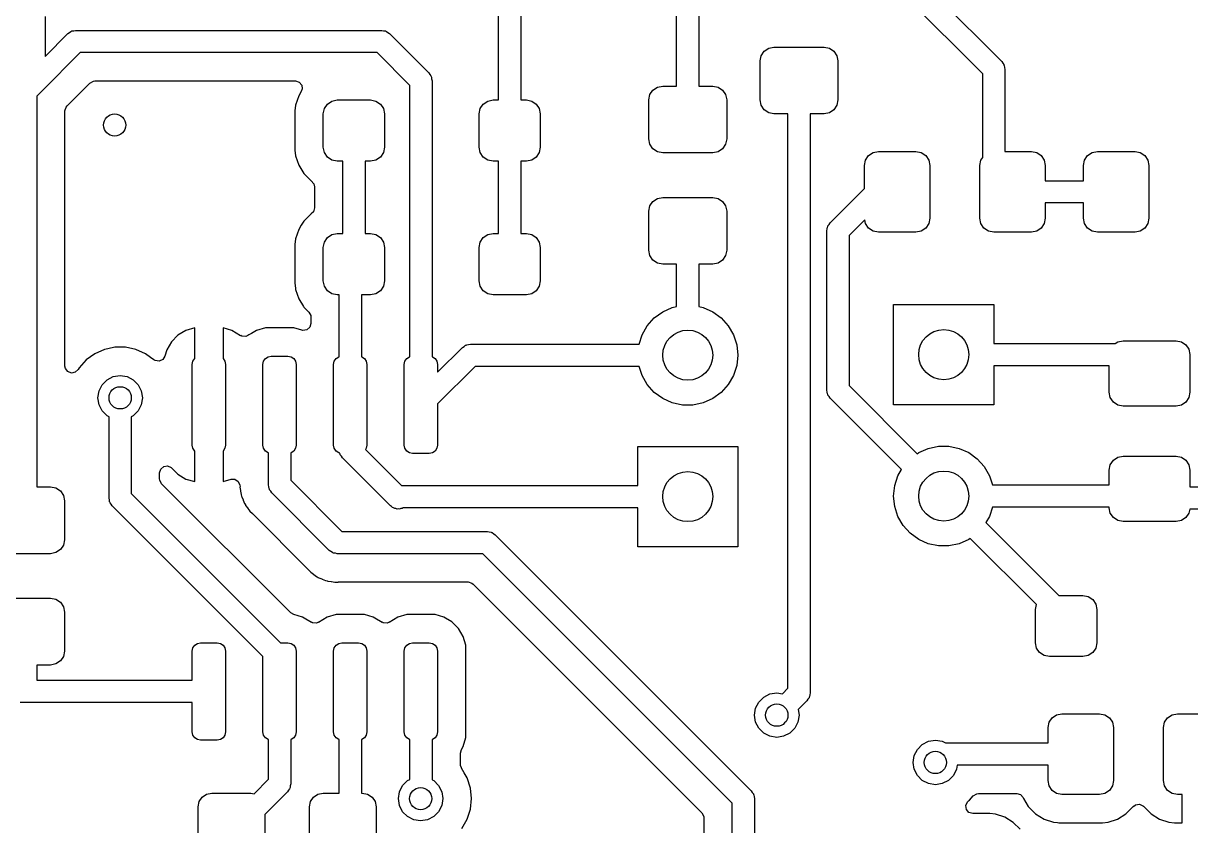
# Model space of a CAD drawing. Extents: x 4.53 to 6.71, y -5.98 to -2.05.
# Drawn here: x 5.456 to 6.281, y -3.893 to -3.326 of the extents above; entities that cross this region are included whole.
import ezdxf

# ---------------------------------------------------------------- set-up
doc = ezdxf.new("R2010")
doc.units = 0
doc.header["$MEASUREMENT"] = 0
doc.layers.add('BLACK', color=7, linetype='CONTINUOUS')

msp = doc.modelspace()

# ---------------------------------------------------------------- linework, layer by layer
at = {"layer": 'BLACK', "linetype": 'CONTINUOUS'}
for p, q in [((5.91772, -3.37008), (5.91772, -3.13386)), ((5.93346, -3.13712), (5.93346, -3.37008)), ((6.07683, -3.28183), (6.14769, -3.3527)), ((6.13425, -3.36153), (6.068, -3.29528)), ((5.80748, -3.31102), (5.80748, -3.37992)), ((5.79173, -3.37992), (5.79173, -3.31429)), ((5.47087, -3.32079), (5.47087, -3.3491)), ((5.47087, -3.3491), (5.48695, -3.33301)), ((5.48695, -3.33301), (5.48807, -3.33231)), ((5.48807, -3.33231), (5.4891, -3.33149)), ((5.4891, -3.33149), (5.48954, -3.33139)), ((5.48954, -3.33139), (5.48992, -3.33115)), ((5.48992, -3.33115), (5.49123, -3.331)), ((5.49123, -3.331), (5.49252, -3.33071)), ((5.49252, -3.33071), (5.70906, -3.33071)), ((5.70906, -3.33071), (5.71034, -3.331)), ((5.71034, -3.331), (5.71166, -3.33115)), ((5.71166, -3.33115), (5.71203, -3.33139)), ((5.71203, -3.33139), (5.71247, -3.33149)), ((5.71247, -3.33149), (5.7135, -3.33231)), ((5.7135, -3.33231), (5.71462, -3.33301)), ((5.71462, -3.33301), (5.74238, -3.36077)), ((5.97965, -3.3454), (5.98285, -3.34327)), ((5.98285, -3.34327), (5.98661, -3.34252)), ((5.98661, -3.34252), (6.02205, -3.34252)), ((6.02205, -3.34252), (6.02581, -3.34327)), ((6.02581, -3.34327), (6.02901, -3.3454)), ((5.49578, -3.34646), (5.46856, -3.37368)), ((5.70579, -3.34646), (5.49578, -3.34646)), ((5.72894, -3.3696), (5.70579, -3.34646)), ((5.97677, -3.35236), (5.97752, -3.3486)), ((5.97677, -3.37992), (5.97677, -3.35236)), ((5.97752, -3.3486), (5.97965, -3.3454)), ((6.02901, -3.3454), (6.03114, -3.3486)), ((6.03114, -3.3486), (6.03189, -3.35236)), ((6.03189, -3.35236), (6.03189, -3.37992)), ((6.14769, -3.3527), (6.1484, -3.35382)), ((5.74238, -3.36077), (5.74308, -3.36189)), ((6.1484, -3.35382), (6.14922, -3.35485)), ((6.14922, -3.35485), (6.14932, -3.35529)), ((6.14932, -3.35529), (6.14956, -3.35567)), ((6.14956, -3.35567), (6.14971, -3.35698)), ((6.14971, -3.35698), (6.15, -3.35827)), ((6.15, -3.35827), (6.15, -3.41634)), ((5.48643, -3.38412), (5.50262, -3.36793)), ((5.50262, -3.36793), (5.50507, -3.36659)), ((5.50507, -3.36659), (5.50613, -3.36648)), ((5.50613, -3.36648), (5.64795, -3.36648)), ((5.64795, -3.36648), (5.65063, -3.36726)), ((5.65063, -3.36726), (5.65246, -3.36938)), ((5.65246, -3.36938), (5.65286, -3.37214)), ((5.72894, -3.56142), (5.72894, -3.3696)), ((5.74308, -3.36189), (5.74391, -3.36292)), ((5.74391, -3.36292), (5.744, -3.36336)), ((5.744, -3.36336), (5.74424, -3.36374)), ((5.74424, -3.36374), (5.74439, -3.36505)), ((5.74439, -3.36505), (5.74469, -3.36634)), ((5.74469, -3.36634), (5.74469, -3.56142)), ((6.13425, -3.42059), (6.13425, -3.36153)), ((5.46856, -3.37368), (5.46496, -3.37728)), ((5.46496, -3.37728), (5.46496, -3.65354)), ((5.46856, -3.37368), (5.46856, -3.37368)), ((5.65031, -3.37706), (5.64811, -3.38368)), ((5.65217, -3.37404), (5.65031, -3.37706)), ((5.65286, -3.37214), (5.65217, -3.37404)), ((5.89803, -3.37992), (5.89878, -3.37615)), ((5.89878, -3.37615), (5.90091, -3.37296)), ((5.90091, -3.37296), (5.90411, -3.37083)), ((5.90411, -3.37083), (5.90787, -3.37008)), ((5.90787, -3.37008), (5.91772, -3.37008)), ((5.93346, -3.37008), (5.94331, -3.37008)), ((5.94331, -3.37008), (5.94707, -3.37083)), ((5.94707, -3.37083), (5.95027, -3.37296)), ((5.95027, -3.37296), (5.9524, -3.37615)), ((5.9524, -3.37615), (5.95315, -3.37992)), ((5.48498, -3.38762), (5.48577, -3.38494)), ((5.48577, -3.38494), (5.48643, -3.38412)), ((5.64811, -3.38368), (5.64771, -3.38765)), ((5.64811, -3.38368), (5.64811, -3.38368)), ((5.66772, -3.38976), (5.66847, -3.386)), ((5.66847, -3.386), (5.6706, -3.3828)), ((5.6706, -3.3828), (5.67379, -3.38067)), ((5.67379, -3.38067), (5.67756, -3.37992)), ((5.67756, -3.37992), (5.70118, -3.37992)), ((5.70118, -3.37992), (5.70495, -3.38067)), ((5.70495, -3.38067), (5.70814, -3.3828)), ((5.70814, -3.3828), (5.71027, -3.386)), ((5.71027, -3.386), (5.71102, -3.38976)), ((5.77795, -3.38976), (5.7787, -3.386)), ((5.7787, -3.386), (5.78084, -3.3828)), ((5.78084, -3.3828), (5.78403, -3.38067)), ((5.78403, -3.38067), (5.7878, -3.37992)), ((5.7878, -3.37992), (5.79173, -3.37992)), ((5.80748, -3.37992), (5.81142, -3.37992)), ((5.81142, -3.37992), (5.81518, -3.38067)), ((5.81518, -3.38067), (5.81838, -3.3828)), ((5.81838, -3.3828), (5.82051, -3.386)), ((5.82051, -3.386), (5.82126, -3.38976)), ((5.89803, -3.40748), (5.89803, -3.37992)), ((5.95315, -3.37992), (5.95315, -3.40748)), ((5.97752, -3.38369), (5.97677, -3.37992)), ((5.97965, -3.38688), (5.97752, -3.38369)), ((6.03114, -3.38369), (6.02901, -3.38688)), ((6.03189, -3.37992), (6.03114, -3.38369)), ((5.48498, -3.56811), (5.48498, -3.38762)), ((5.64771, -3.38765), (5.6477, -3.38777)), ((5.6477, -3.38777), (5.6477, -3.3879)), ((5.6477, -3.3879), (5.6477, -3.3879)), ((5.6477, -3.3879), (5.6477, -3.41525)), ((5.64771, -3.38765), (5.64771, -3.38765)), ((5.66772, -3.41339), (5.66772, -3.38976)), ((5.71102, -3.38976), (5.71102, -3.41339)), ((5.77795, -3.41339), (5.77795, -3.38976)), ((5.82126, -3.38976), (5.82126, -3.41339)), ((5.98285, -3.38901), (5.97965, -3.38688)), ((5.98661, -3.38976), (5.98285, -3.38901)), ((5.99646, -3.38976), (5.98661, -3.38976)), ((5.99646, -3.79595), (5.99646, -3.38976)), ((6.02205, -3.38976), (6.0122, -3.38976)), ((6.0122, -3.38976), (6.0122, -3.79921)), ((6.02581, -3.38901), (6.02205, -3.38976)), ((6.02901, -3.38688), (6.02581, -3.38901)), ((5.89878, -3.41125), (5.89803, -3.40748)), ((5.95315, -3.40748), (5.9524, -3.41125)), ((5.6477, -3.41525), (5.6477, -3.41525)), ((5.6477, -3.41525), (5.6477, -3.41538)), ((5.6477, -3.41538), (5.64811, -3.41947)), ((5.66847, -3.41715), (5.66772, -3.41339)), ((5.6706, -3.42035), (5.66847, -3.41715)), ((5.71027, -3.41715), (5.70814, -3.42035)), ((5.71102, -3.41339), (5.71027, -3.41715)), ((5.7787, -3.41715), (5.77795, -3.41339)), ((5.78084, -3.42035), (5.7787, -3.41715)), ((5.82051, -3.41715), (5.81838, -3.42035)), ((5.82126, -3.41339), (5.82051, -3.41715)), ((5.90091, -3.41444), (5.89878, -3.41125)), ((5.90411, -3.41657), (5.90091, -3.41444)), ((5.90787, -3.41732), (5.90411, -3.41657)), ((5.94331, -3.41732), (5.90787, -3.41732)), ((5.94707, -3.41657), (5.94331, -3.41732)), ((5.95027, -3.41444), (5.94707, -3.41657)), ((5.9524, -3.41125), (5.95027, -3.41444)), ((6.05347, -3.41922), (6.05667, -3.41709)), ((6.05667, -3.41709), (6.06043, -3.41634)), ((6.06043, -3.41634), (6.08701, -3.41634)), ((6.08701, -3.41634), (6.09077, -3.41709)), ((6.09077, -3.41709), (6.09397, -3.41922)), ((6.15, -3.41634), (6.1687, -3.41634)), ((6.1687, -3.41634), (6.17247, -3.41709)), ((6.17247, -3.41709), (6.17566, -3.41922)), ((6.20849, -3.41922), (6.21169, -3.41709)), ((6.21169, -3.41709), (6.21545, -3.41634)), ((6.21545, -3.41634), (6.24203, -3.41634)), ((6.24203, -3.41634), (6.24579, -3.41709)), ((6.24579, -3.41709), (6.24899, -3.41922)), ((5.64811, -3.41947), (5.65031, -3.42609)), ((5.65031, -3.42609), (5.65396, -3.43202)), ((5.67379, -3.42248), (5.6706, -3.42035)), ((5.67756, -3.42323), (5.67379, -3.42248)), ((5.6815, -3.42323), (5.67756, -3.42323)), ((5.6815, -3.47441), (5.6815, -3.42323)), ((5.70118, -3.42323), (5.69724, -3.42323)), ((5.69724, -3.42323), (5.69724, -3.47441)), ((5.70495, -3.42248), (5.70118, -3.42323)), ((5.70814, -3.42035), (5.70495, -3.42248)), ((5.78403, -3.42248), (5.78084, -3.42035)), ((5.7878, -3.42323), (5.78403, -3.42248)), ((5.79173, -3.42323), (5.7878, -3.42323)), ((5.79173, -3.47441), (5.79173, -3.42323)), ((5.81142, -3.42323), (5.80748, -3.42323)), ((5.80748, -3.42323), (5.80748, -3.47441)), ((5.81518, -3.42248), (5.81142, -3.42323)), ((5.81838, -3.42035), (5.81518, -3.42248)), ((6.05059, -3.42618), (6.05134, -3.42241)), ((6.05059, -3.4426), (6.05059, -3.42618)), ((6.05134, -3.42241), (6.05347, -3.41922)), ((6.09397, -3.41922), (6.0961, -3.42241)), ((6.0961, -3.42241), (6.09685, -3.42618)), ((6.09685, -3.42618), (6.09685, -3.46358)), ((6.13228, -3.42618), (6.13303, -3.42241)), ((6.13228, -3.46358), (6.13228, -3.42618)), ((6.13303, -3.42241), (6.13425, -3.42059)), ((6.17566, -3.41922), (6.17779, -3.42241)), ((6.17779, -3.42241), (6.17854, -3.42618)), ((6.17854, -3.42618), (6.17854, -3.43701)), ((6.20561, -3.42618), (6.20636, -3.42241)), ((6.20561, -3.43701), (6.20561, -3.42618)), ((6.20636, -3.42241), (6.20849, -3.41922)), ((6.24899, -3.41922), (6.25112, -3.42241)), ((6.25112, -3.42241), (6.25187, -3.42618)), ((6.25187, -3.42618), (6.25187, -3.46358)), ((5.65396, -3.43202), (5.65398, -3.43203)), ((5.65398, -3.43203), (5.65891, -3.43697)), ((5.65891, -3.43697), (5.65912, -3.4371)), ((5.65912, -3.4371), (5.66099, -3.43918)), ((5.66099, -3.43918), (5.66148, -3.44132)), ((5.66148, -3.44132), (5.66148, -3.45632)), ((6.02632, -3.46687), (6.05059, -3.4426)), ((6.17854, -3.43701), (6.20561, -3.43701)), ((5.89878, -3.45489), (5.90091, -3.4517)), ((5.90091, -3.4517), (5.90411, -3.44957)), ((5.90411, -3.44957), (5.90787, -3.44882)), ((5.90787, -3.44882), (5.94331, -3.44882)), ((5.94331, -3.44882), (5.94707, -3.44957)), ((5.94707, -3.44957), (5.95027, -3.4517)), ((5.95027, -3.4517), (5.9524, -3.45489)), ((5.66069, -3.459), (5.65912, -3.46054)), ((5.66148, -3.45632), (5.66069, -3.459)), ((5.89803, -3.45866), (5.89878, -3.45489)), ((5.89803, -3.48622), (5.89803, -3.45866)), ((5.9524, -3.45489), (5.95315, -3.45866)), ((5.95315, -3.45866), (5.95315, -3.48622)), ((6.20561, -3.45276), (6.17854, -3.45276)), ((6.17854, -3.45276), (6.17854, -3.46358)), ((6.20561, -3.46358), (6.20561, -3.45276)), ((5.65216, -3.46855), (5.65031, -3.47155)), ((5.65398, -3.4656), (5.65216, -3.46855)), ((5.65891, -3.46067), (5.65398, -3.4656)), ((5.65912, -3.46054), (5.65891, -3.46067)), ((6.0248, -3.46902), (6.02562, -3.46799)), ((6.02562, -3.46799), (6.02632, -3.46687)), ((6.05081, -3.46466), (6.03976, -3.4757)), ((6.05134, -3.46735), (6.05081, -3.46466)), ((6.05347, -3.47054), (6.05134, -3.46735)), ((6.0961, -3.46735), (6.09397, -3.47054)), ((6.09685, -3.46358), (6.0961, -3.46735)), ((6.13303, -3.46735), (6.13228, -3.46358)), ((6.13517, -3.47054), (6.13303, -3.46735)), ((6.17779, -3.46735), (6.17566, -3.47054)), ((6.17854, -3.46358), (6.17779, -3.46735)), ((6.20636, -3.46735), (6.20561, -3.46358)), ((6.20849, -3.47054), (6.20636, -3.46735)), ((6.25112, -3.46735), (6.24899, -3.47054)), ((6.25187, -3.46358), (6.25112, -3.46735)), ((5.65031, -3.47155), (5.64811, -3.47817)), ((5.6706, -3.47729), (5.67379, -3.47516)), ((5.67379, -3.47516), (5.67756, -3.47441)), ((5.67756, -3.47441), (5.6815, -3.47441)), ((5.69724, -3.47441), (5.70118, -3.47441)), ((5.70118, -3.47441), (5.70495, -3.47516)), ((5.70495, -3.47516), (5.70814, -3.47729)), ((5.78084, -3.47729), (5.78403, -3.47516)), ((5.78403, -3.47516), (5.7878, -3.47441)), ((5.7878, -3.47441), (5.79173, -3.47441)), ((5.80748, -3.47441), (5.81142, -3.47441)), ((5.81142, -3.47441), (5.81518, -3.47516)), ((5.81518, -3.47516), (5.81838, -3.47729)), ((6.02402, -3.47244), (6.02431, -3.47115)), ((6.02402, -3.58524), (6.02402, -3.47244)), ((6.02431, -3.47115), (6.02446, -3.46984)), ((6.02446, -3.46984), (6.0247, -3.46946)), ((6.0247, -3.46946), (6.0248, -3.46902)), ((6.03976, -3.4757), (6.03976, -3.58197)), ((6.05667, -3.47268), (6.05347, -3.47054)), ((6.06043, -3.47343), (6.05667, -3.47268)), ((6.08701, -3.47343), (6.06043, -3.47343)), ((6.09077, -3.47268), (6.08701, -3.47343)), ((6.09397, -3.47054), (6.09077, -3.47268)), ((6.13836, -3.47268), (6.13517, -3.47054)), ((6.14213, -3.47343), (6.13836, -3.47268)), ((6.1687, -3.47343), (6.14213, -3.47343)), ((6.17247, -3.47268), (6.1687, -3.47343)), ((6.17566, -3.47054), (6.17247, -3.47268)), ((6.21169, -3.47268), (6.20849, -3.47054)), ((6.21545, -3.47343), (6.21169, -3.47268)), ((6.24203, -3.47343), (6.21545, -3.47343)), ((6.24579, -3.47268), (6.24203, -3.47343)), ((6.24899, -3.47054), (6.24579, -3.47268)), ((5.64771, -3.48214), (5.6477, -3.48226)), ((5.6477, -3.48226), (5.6477, -3.48239)), ((5.6477, -3.48239), (5.6477, -3.48239)), ((5.6477, -3.48239), (5.6477, -3.50974)), ((5.64811, -3.47817), (5.64771, -3.48214)), ((5.64771, -3.48214), (5.64771, -3.48214)), ((5.64811, -3.47817), (5.64811, -3.47817)), ((5.66772, -3.48425), (5.66847, -3.48049)), ((5.66772, -3.50787), (5.66772, -3.48425)), ((5.66847, -3.48049), (5.6706, -3.47729)), ((5.70814, -3.47729), (5.71027, -3.48049)), ((5.71027, -3.48049), (5.71102, -3.48425)), ((5.71102, -3.48425), (5.71102, -3.50787)), ((5.77795, -3.48425), (5.7787, -3.48049)), ((5.77795, -3.50787), (5.77795, -3.48425)), ((5.7787, -3.48049), (5.78084, -3.47729)), ((5.81838, -3.47729), (5.82051, -3.48049)), ((5.82051, -3.48049), (5.82126, -3.48425)), ((5.82126, -3.48425), (5.82126, -3.50787)), ((5.89878, -3.48999), (5.89803, -3.48622)), ((5.90091, -3.49318), (5.89878, -3.48999)), ((5.90411, -3.49531), (5.90091, -3.49318)), ((5.95027, -3.49318), (5.94707, -3.49531)), ((5.9524, -3.48999), (5.95027, -3.49318)), ((5.95315, -3.48622), (5.9524, -3.48999)), ((5.90787, -3.49606), (5.90411, -3.49531)), ((5.91772, -3.49606), (5.90787, -3.49606)), ((5.91772, -3.52608), (5.91772, -3.49606)), ((5.94331, -3.49606), (5.93346, -3.49606)), ((5.93346, -3.49606), (5.93346, -3.52608)), ((5.94707, -3.49531), (5.94331, -3.49606)), ((5.6477, -3.50974), (5.6477, -3.50974)), ((5.6477, -3.50974), (5.6477, -3.50986)), ((5.6477, -3.50986), (5.64771, -3.50999)), ((5.64771, -3.50999), (5.64771, -3.50999)), ((5.64771, -3.50999), (5.64777, -3.51053)), ((5.66847, -3.51164), (5.66772, -3.50787)), ((5.71102, -3.50787), (5.71027, -3.51164)), ((5.7787, -3.51164), (5.77795, -3.50787)), ((5.82126, -3.50787), (5.82051, -3.51164)), ((5.64777, -3.51053), (5.64811, -3.51395)), ((5.64811, -3.51395), (5.65031, -3.52058)), ((5.6706, -3.51483), (5.66847, -3.51164)), ((5.67379, -3.51697), (5.6706, -3.51483)), ((5.67756, -3.51772), (5.67379, -3.51697)), ((5.67894, -3.51772), (5.67756, -3.51772)), ((5.67894, -3.56142), (5.67894, -3.51772)), ((5.70118, -3.51772), (5.69469, -3.51772)), ((5.69469, -3.51772), (5.69469, -3.56142)), ((5.70495, -3.51697), (5.70118, -3.51772)), ((5.70814, -3.51483), (5.70495, -3.51697)), ((5.71027, -3.51164), (5.70814, -3.51483)), ((5.78084, -3.51483), (5.7787, -3.51164)), ((5.78403, -3.51697), (5.78084, -3.51483)), ((5.7878, -3.51772), (5.78403, -3.51697)), ((5.81142, -3.51772), (5.7878, -3.51772)), ((5.81518, -3.51697), (5.81142, -3.51772)), ((5.81838, -3.51483), (5.81518, -3.51697)), ((5.82051, -3.51164), (5.81838, -3.51483)), ((5.65031, -3.52058), (5.65365, -3.52599)), ((5.65365, -3.52599), (5.65398, -3.52652)), ((5.65398, -3.52652), (5.65746, -3.53001)), ((5.91464, -3.52673), (5.91772, -3.52608)), ((5.93346, -3.52608), (5.93654, -3.52673)), ((6.07126, -3.59547), (6.07126, -3.52461)), ((6.07126, -3.52461), (6.14213, -3.52461)), ((6.14213, -3.52461), (6.14213, -3.55217)), ((5.65746, -3.53001), (5.6588, -3.53246)), ((5.6588, -3.53246), (5.65892, -3.53352)), ((5.65892, -3.53352), (5.65892, -3.53803)), ((5.89692, -3.53961), (5.90188, -3.5341)), ((5.90188, -3.5341), (5.90787, -3.52975)), ((5.90787, -3.52975), (5.91464, -3.52673)), ((5.93654, -3.52673), (5.94331, -3.52975)), ((5.94331, -3.52975), (5.9493, -3.5341)), ((5.9493, -3.5341), (5.95426, -3.53961)), ((5.57054, -3.54297), (5.5649, -3.5463)), ((5.57681, -3.54114), (5.57054, -3.54297)), ((5.57681, -3.5627), (5.57681, -3.54114)), ((5.60309, -3.54297), (5.59681, -3.54114)), ((5.59681, -3.54114), (5.59681, -3.5627)), ((5.60926, -3.54662), (5.60309, -3.54297)), ((5.62053, -3.54295), (5.61705, -3.545)), ((5.62682, -3.54112), (5.62053, -3.54295)), ((5.62819, -3.54101), (5.62682, -3.54112)), ((5.62829, -3.541), (5.62819, -3.54101)), ((5.62819, -3.54101), (5.62819, -3.54101)), ((5.64533, -3.541), (5.62829, -3.541)), ((5.64543, -3.54101), (5.64533, -3.541)), ((5.6468, -3.54112), (5.64543, -3.54101)), ((5.64543, -3.54101), (5.64543, -3.54101)), ((5.65257, -3.5428), (5.6468, -3.54112)), ((5.65325, -3.54294), (5.65257, -3.5428)), ((5.65602, -3.54254), (5.65325, -3.54294)), ((5.65813, -3.54071), (5.65602, -3.54254)), ((5.65892, -3.53803), (5.65813, -3.54071)), ((5.89322, -3.54602), (5.89692, -3.53961)), ((5.95426, -3.53961), (5.95796, -3.54602)), ((5.56027, -3.55093), (5.55694, -3.55656)), ((5.5649, -3.5463), (5.56027, -3.55093)), ((5.60931, -3.54652), (5.60926, -3.54662)), ((5.61006, -3.547), (5.60931, -3.54652)), ((5.61285, -3.54721), (5.61006, -3.547)), ((5.61425, -3.54644), (5.61285, -3.54721)), ((5.61435, -3.5466), (5.61425, -3.54644)), ((5.61516, -3.54612), (5.61435, -3.5466)), ((5.61705, -3.545), (5.61516, -3.54612)), ((5.8911, -3.55256), (5.89322, -3.54602)), ((5.95796, -3.54602), (5.96025, -3.55307)), ((6.22807, -3.55217), (6.22989, -3.55095)), ((6.22989, -3.55095), (6.23366, -3.5502)), ((6.23366, -3.5502), (6.27106, -3.5502)), ((6.27106, -3.5502), (6.27483, -3.55095)), ((6.27483, -3.55095), (6.27802, -3.55308)), ((5.50603, -3.5594), (5.49995, -3.56382)), ((5.5129, -3.55635), (5.50603, -3.5594)), ((5.51535, -3.55583), (5.5129, -3.55635)), ((5.52026, -3.55478), (5.51535, -3.55583)), ((5.52778, -3.55478), (5.52026, -3.55478)), ((5.53513, -3.55635), (5.52778, -3.55478)), ((5.542, -3.5594), (5.53513, -3.55635)), ((5.54549, -3.56194), (5.542, -3.5594)), ((5.55694, -3.55656), (5.55562, -3.5611)), ((5.74862, -3.57253), (5.76628, -3.55487)), ((5.76628, -3.55487), (5.7674, -3.55416)), ((5.7674, -3.55416), (5.76843, -3.55334)), ((5.76843, -3.55334), (5.76887, -3.55324)), ((5.76887, -3.55324), (5.76925, -3.553)), ((5.76925, -3.553), (5.77056, -3.55285)), ((5.77056, -3.55285), (5.77185, -3.55256)), ((5.77185, -3.55256), (5.8911, -3.55256)), ((5.96025, -3.55307), (5.96102, -3.56043)), ((6.14213, -3.55217), (6.22807, -3.55217)), ((6.27802, -3.55308), (6.28016, -3.55627)), ((6.28016, -3.55627), (6.28091, -3.56004)), ((5.49995, -3.56382), (5.49492, -3.56941)), ((5.54794, -3.56372), (5.54549, -3.56194)), ((5.54881, -3.56423), (5.54794, -3.56372)), ((5.55158, -3.56462), (5.54881, -3.56423)), ((5.55412, -3.56345), (5.55158, -3.56462)), ((5.55562, -3.5611), (5.55412, -3.56345)), ((5.575, -3.56693), (5.57545, -3.56467)), ((5.575, -3.62402), (5.575, -3.56693)), ((5.57545, -3.56467), (5.57673, -3.56275)), ((5.57673, -3.56275), (5.57681, -3.5627)), ((5.59681, -3.5627), (5.59689, -3.56275)), ((5.59689, -3.56275), (5.59817, -3.56467)), ((5.59817, -3.56467), (5.59862, -3.56693)), ((5.59862, -3.56693), (5.59862, -3.62402)), ((5.625, -3.56693), (5.62545, -3.56467)), ((5.625, -3.62402), (5.625, -3.56693)), ((5.62545, -3.56467), (5.62673, -3.56275)), ((5.62673, -3.56275), (5.62865, -3.56147)), ((5.62865, -3.56147), (5.63091, -3.56102)), ((5.63091, -3.56102), (5.64272, -3.56102)), ((5.64272, -3.56102), (5.64498, -3.56147)), ((5.64498, -3.56147), (5.64689, -3.56275)), ((5.64689, -3.56275), (5.64817, -3.56467)), ((5.64817, -3.56467), (5.64862, -3.56693)), ((5.64862, -3.56693), (5.64862, -3.62402)), ((5.675, -3.56693), (5.67545, -3.56467)), ((5.675, -3.62402), (5.675, -3.56693)), ((5.67545, -3.56467), (5.67673, -3.56275)), ((5.67673, -3.56275), (5.67865, -3.56147)), ((5.67865, -3.56147), (5.67894, -3.56142)), ((5.69469, -3.56142), (5.69498, -3.56147)), ((5.69498, -3.56147), (5.69689, -3.56275)), ((5.69689, -3.56275), (5.69817, -3.56467)), ((5.69817, -3.56467), (5.69862, -3.56693)), ((5.69862, -3.56693), (5.69862, -3.62402)), ((5.725, -3.56693), (5.72545, -3.56467)), ((5.725, -3.62402), (5.725, -3.56693)), ((5.72545, -3.56467), (5.72673, -3.56275)), ((5.72673, -3.56275), (5.72865, -3.56147)), ((5.72865, -3.56147), (5.72894, -3.56142)), ((5.74469, -3.56142), (5.74498, -3.56147)), ((5.74498, -3.56147), (5.74689, -3.56275)), ((5.74689, -3.56275), (5.74817, -3.56467)), ((5.74817, -3.56467), (5.74862, -3.56693)), ((5.74862, -3.56693), (5.74862, -3.57253)), ((5.96025, -3.5678), (5.95796, -3.57484)), ((5.96102, -3.56043), (5.96025, -3.5678)), ((6.28091, -3.56004), (6.28091, -3.58661)), ((5.48525, -3.56974), (5.48498, -3.56811)), ((5.48687, -3.57201), (5.48525, -3.56974)), ((5.48947, -3.57305), (5.48687, -3.57201)), ((5.49221, -3.57252), (5.48947, -3.57305)), ((5.49424, -3.57059), (5.49221, -3.57252)), ((5.49492, -3.56941), (5.49424, -3.57059)), ((5.51476, -3.57781), (5.51915, -3.57557)), ((5.51915, -3.57557), (5.52402, -3.5748)), ((5.52402, -3.5748), (5.52888, -3.57557)), ((5.52888, -3.57557), (5.53327, -3.57781)), ((5.77511, -3.56831), (5.74862, -3.5948)), ((5.8911, -3.56831), (5.77511, -3.56831)), ((5.89322, -3.57484), (5.8911, -3.56831)), ((5.89692, -3.58126), (5.89322, -3.57484)), ((5.95796, -3.57484), (5.95426, -3.58126)), ((6.22382, -3.56791), (6.14213, -3.56791)), ((6.14213, -3.56791), (6.14213, -3.59547)), ((6.22382, -3.58661), (6.22382, -3.56791)), ((5.50904, -3.58568), (5.51128, -3.58129)), ((5.51128, -3.58129), (5.51476, -3.57781)), ((5.53327, -3.57781), (5.53676, -3.58129)), ((5.53676, -3.58129), (5.53899, -3.58568)), ((5.90188, -3.58676), (5.89692, -3.58126)), ((5.95426, -3.58126), (5.9493, -3.58676)), ((6.03976, -3.58197), (6.08791, -3.63013)), ((5.50827, -3.59055), (5.50904, -3.58568)), ((5.50904, -3.59542), (5.50827, -3.59055)), ((5.53899, -3.58568), (5.53976, -3.59055)), ((5.53976, -3.59055), (5.53899, -3.59542)), ((5.90787, -3.59112), (5.90188, -3.58676)), ((5.91464, -3.59413), (5.90787, -3.59112)), ((5.94331, -3.59112), (5.93654, -3.59413)), ((5.9493, -3.58676), (5.94331, -3.59112)), ((6.02431, -3.58652), (6.02402, -3.58524)), ((6.02446, -3.58784), (6.02431, -3.58652)), ((6.0247, -3.58822), (6.02446, -3.58784)), ((6.0248, -3.58865), (6.0247, -3.58822)), ((6.02562, -3.58969), (6.0248, -3.58865)), ((6.02632, -3.5908), (6.02562, -3.58969)), ((6.07682, -3.6413), (6.02632, -3.5908)), ((6.22457, -3.59038), (6.22382, -3.58661)), ((6.2267, -3.59357), (6.22457, -3.59038)), ((6.28016, -3.59038), (6.27802, -3.59357)), ((6.28091, -3.58661), (6.28016, -3.59038)), ((5.51128, -3.59981), (5.50904, -3.59542)), ((5.51476, -3.60329), (5.51128, -3.59981)), ((5.53676, -3.59981), (5.53327, -3.60329)), ((5.53899, -3.59542), (5.53676, -3.59981)), ((5.74862, -3.5948), (5.74862, -3.62402)), ((5.92189, -3.59567), (5.91464, -3.59413)), ((5.92929, -3.59567), (5.92189, -3.59567)), ((5.93654, -3.59413), (5.92929, -3.59567)), ((6.14213, -3.59547), (6.07126, -3.59547)), ((6.22989, -3.59571), (6.2267, -3.59357)), ((6.23366, -3.59646), (6.22989, -3.59571)), ((6.27106, -3.59646), (6.23366, -3.59646)), ((6.27483, -3.59571), (6.27106, -3.59646)), ((6.27802, -3.59357), (6.27483, -3.59571)), ((5.51614, -3.604), (5.51476, -3.60329)), ((5.51614, -3.66142), (5.51614, -3.604)), ((5.53327, -3.60329), (5.53189, -3.604)), ((5.53189, -3.604), (5.53189, -3.65816)), ((5.57545, -3.62628), (5.575, -3.62402)), ((5.59862, -3.62402), (5.59817, -3.62628)), ((5.62545, -3.62628), (5.625, -3.62402)), ((5.64862, -3.62402), (5.64817, -3.62628)), ((5.67545, -3.62628), (5.675, -3.62402)), ((5.69862, -3.62402), (5.69817, -3.62628)), ((5.72545, -3.62628), (5.725, -3.62402)), ((5.74862, -3.62402), (5.74817, -3.62628)), ((5.89016, -3.65256), (5.89016, -3.625)), ((5.89016, -3.625), (5.96102, -3.625)), ((5.96102, -3.625), (5.96102, -3.69587)), ((6.09574, -3.62634), (6.10299, -3.6248)), ((6.10299, -3.6248), (6.1104, -3.6248)), ((6.1104, -3.6248), (6.11764, -3.62634)), ((5.57673, -3.62819), (5.57545, -3.62628)), ((5.57681, -3.62825), (5.57673, -3.62819)), ((5.57681, -3.6498), (5.57681, -3.62825)), ((5.59689, -3.62819), (5.59681, -3.62825)), ((5.59681, -3.62825), (5.59681, -3.6498)), ((5.59817, -3.62628), (5.59689, -3.62819)), ((5.62673, -3.62819), (5.62545, -3.62628)), ((5.62865, -3.62947), (5.62673, -3.62819)), ((5.62894, -3.62953), (5.62865, -3.62947)), ((5.62894, -3.65217), (5.62894, -3.62953)), ((5.64498, -3.62947), (5.64469, -3.62953)), ((5.64469, -3.62953), (5.64469, -3.6489)), ((5.64689, -3.62819), (5.64498, -3.62947)), ((5.64817, -3.62628), (5.64689, -3.62819)), ((5.67673, -3.62819), (5.67545, -3.62628)), ((5.67865, -3.62947), (5.67673, -3.62819)), ((5.67934, -3.62961), (5.67865, -3.62947)), ((5.67938, -3.62996), (5.67934, -3.62961)), ((5.67962, -3.63034), (5.67938, -3.62996)), ((5.67972, -3.63078), (5.67962, -3.63034)), ((5.68054, -3.63181), (5.67972, -3.63078)), ((5.68124, -3.63293), (5.68054, -3.63181)), ((5.7153, -3.66699), (5.68124, -3.63293)), ((5.69817, -3.62628), (5.69765, -3.62706)), ((5.69765, -3.62706), (5.72314, -3.65256)), ((5.72673, -3.62819), (5.72545, -3.62628)), ((5.72865, -3.62947), (5.72673, -3.62819)), ((5.73091, -3.62992), (5.72865, -3.62947)), ((5.74272, -3.62992), (5.73091, -3.62992)), ((5.74498, -3.62947), (5.74272, -3.62992)), ((5.74689, -3.62819), (5.74498, -3.62947)), ((5.74817, -3.62628), (5.74689, -3.62819)), ((6.08791, -3.63013), (6.08898, -3.62935)), ((6.08898, -3.62935), (6.09574, -3.62634)), ((6.11764, -3.62634), (6.12441, -3.62935)), ((6.12441, -3.62935), (6.1304, -3.63371)), ((6.1304, -3.63371), (6.13536, -3.63921)), ((6.2267, -3.63477), (6.22989, -3.63264)), ((6.22989, -3.63264), (6.23366, -3.63189)), ((6.23366, -3.63189), (6.27106, -3.63189)), ((6.27106, -3.63189), (6.27483, -3.63264)), ((6.27483, -3.63264), (6.27802, -3.63477)), ((5.55191, -3.64363), (5.5527, -3.64095)), ((5.5527, -3.64095), (5.55481, -3.63912)), ((5.55481, -3.63912), (5.55758, -3.63872)), ((5.55758, -3.63872), (5.56012, -3.63988)), ((5.56012, -3.63988), (5.56038, -3.64012)), ((5.56038, -3.64012), (5.5649, -3.64465)), ((6.07432, -3.64563), (6.07682, -3.6413)), ((6.13536, -3.63921), (6.13906, -3.64563)), ((6.22382, -3.64173), (6.22457, -3.63797)), ((6.22382, -3.65217), (6.22382, -3.64173)), ((6.22457, -3.63797), (6.2267, -3.63477)), ((6.27802, -3.63477), (6.28016, -3.63797)), ((6.28016, -3.63797), (6.28091, -3.64173)), ((6.28091, -3.64173), (6.28091, -3.65354)), ((5.55191, -3.64781), (5.55191, -3.64363)), ((5.55202, -3.64886), (5.55191, -3.64781)), ((5.55336, -3.65132), (5.55202, -3.64886)), ((5.5649, -3.64465), (5.57054, -3.64798)), ((5.57054, -3.64798), (5.57681, -3.6498)), ((5.59681, -3.6498), (5.60247, -3.64816)), ((5.60247, -3.64816), (5.60526, -3.64817)), ((5.60526, -3.64817), (5.60761, -3.64969)), ((5.60761, -3.64969), (5.60876, -3.65223)), ((5.64469, -3.6489), (5.68082, -3.68504)), ((6.07203, -3.65267), (6.07432, -3.64563)), ((6.13906, -3.64563), (6.14119, -3.65217)), ((5.46496, -3.65354), (5.4748, -3.65354)), ((5.4748, -3.65354), (5.47857, -3.65429)), ((5.47857, -3.65429), (5.48176, -3.65643)), ((5.48176, -3.65643), (5.4839, -3.65962)), ((5.53189, -3.65816), (5.63751, -3.76378)), ((5.64466, -3.74261), (5.55336, -3.65132)), ((5.60876, -3.65223), (5.6088, -3.65322)), ((5.6088, -3.65322), (5.60876, -3.65386)), ((5.60876, -3.65386), (5.6092, -3.65622)), ((5.6092, -3.65622), (5.60924, -3.65651)), ((5.60924, -3.65651), (5.60953, -3.65889)), ((5.62923, -3.65345), (5.62894, -3.65217)), ((5.62938, -3.65477), (5.62923, -3.65345)), ((5.62962, -3.65515), (5.62938, -3.65477)), ((5.62972, -3.65558), (5.62962, -3.65515)), ((5.63054, -3.65661), (5.62972, -3.65558)), ((5.63124, -3.65773), (5.63054, -3.65661)), ((5.67199, -3.69848), (5.63124, -3.65773)), ((5.72314, -3.65256), (5.89016, -3.65256)), ((6.07126, -3.66004), (6.07203, -3.65267)), ((6.14119, -3.65217), (6.22382, -3.65217)), ((6.28091, -3.65354), (6.29241, -3.65354)), ((5.4839, -3.65962), (5.48465, -3.66339)), ((5.48465, -3.66339), (5.48465, -3.69094)), ((5.51644, -3.66271), (5.51614, -3.66142)), ((5.51658, -3.66402), (5.51644, -3.66271)), ((5.51682, -3.6644), (5.51658, -3.66402)), ((5.51692, -3.66483), (5.51682, -3.6644)), ((5.51775, -3.66587), (5.51692, -3.66483)), ((5.51845, -3.66699), (5.51775, -3.66587)), ((5.60953, -3.65889), (5.60967, -3.65927)), ((5.60967, -3.65927), (5.60991, -3.66013)), ((5.60991, -3.66013), (5.60998, -3.66052)), ((5.60998, -3.66052), (5.61097, -3.66271)), ((5.61097, -3.66271), (5.61108, -3.66299)), ((5.61108, -3.66299), (5.61193, -3.66522)), ((5.61193, -3.66522), (5.61216, -3.66555)), ((5.61216, -3.66555), (5.6126, -3.66634)), ((5.6126, -3.66634), (5.61276, -3.6667)), ((5.61276, -3.6667), (5.61424, -3.66859)), ((6.07203, -3.66741), (6.07126, -3.66004)), ((5.625, -3.77354), (5.51845, -3.66699)), ((5.61424, -3.66859), (5.61442, -3.66883)), ((5.61442, -3.66883), (5.61578, -3.6708)), ((5.61578, -3.6708), (5.61757, -3.67239)), ((5.61757, -3.67239), (5.61779, -3.67259)), ((5.61779, -3.67259), (5.65713, -3.71193)), ((5.71605, -3.66746), (5.7153, -3.66699)), ((5.71668, -3.66808), (5.71605, -3.66746)), ((5.71751, -3.66838), (5.71668, -3.66808)), ((5.71827, -3.66885), (5.71751, -3.66838)), ((5.71915, -3.66895), (5.71827, -3.66885)), ((5.71998, -3.66924), (5.71915, -3.66895)), ((5.72087, -3.66914), (5.71998, -3.66924)), ((5.72175, -3.66924), (5.72087, -3.66914)), ((5.72259, -3.66895), (5.72175, -3.66924)), ((5.72347, -3.66885), (5.72259, -3.66895)), ((5.72422, -3.66838), (5.72347, -3.66885)), ((5.72442, -3.66831), (5.72422, -3.66838)), ((5.89016, -3.66831), (5.72442, -3.66831)), ((5.89016, -3.69587), (5.89016, -3.66831)), ((6.07432, -3.67445), (6.07203, -3.66741)), ((6.07803, -3.68087), (6.07432, -3.67445)), ((6.13906, -3.67445), (6.13657, -3.67878)), ((6.14119, -3.66791), (6.13906, -3.67445)), ((6.22382, -3.66791), (6.14119, -3.66791)), ((6.22382, -3.66831), (6.22382, -3.66791)), ((6.22457, -3.67207), (6.22382, -3.66831)), ((6.2267, -3.67527), (6.22457, -3.67207)), ((6.28016, -3.67207), (6.27802, -3.67527)), ((6.28071, -3.66929), (6.28016, -3.67207)), ((6.29567, -3.66929), (6.28071, -3.66929)), ((6.08298, -3.68637), (6.07803, -3.68087)), ((6.13657, -3.67878), (6.1881, -3.73031)), ((6.22989, -3.6774), (6.2267, -3.67527)), ((6.23366, -3.67815), (6.22989, -3.6774)), ((6.27106, -3.67815), (6.23366, -3.67815)), ((6.27483, -3.6774), (6.27106, -3.67815)), ((6.27802, -3.67527), (6.27483, -3.6774)), ((5.48465, -3.69094), (5.4839, -3.69471)), ((5.68082, -3.68504), (5.78386, -3.68504)), ((5.78386, -3.68504), (5.78515, -3.68533)), ((5.78515, -3.68533), (5.78646, -3.68548)), ((5.78646, -3.68548), (5.78684, -3.68572)), ((5.78684, -3.68572), (5.78727, -3.68582)), ((5.78727, -3.68582), (5.78831, -3.68664)), ((5.78831, -3.68664), (5.78943, -3.68735)), ((5.78943, -3.68735), (5.97053, -3.86845)), ((6.08898, -3.69073), (6.08298, -3.68637)), ((6.09574, -3.69374), (6.08898, -3.69073)), ((6.12441, -3.69073), (6.11764, -3.69374)), ((6.12547, -3.68995), (6.12441, -3.69073)), ((6.17232, -3.7368), (6.12547, -3.68995)), ((5.48176, -3.6979), (5.47857, -3.70004)), ((5.4839, -3.69471), (5.48176, -3.6979)), ((5.67311, -3.69918), (5.67199, -3.69848)), ((5.67414, -3.70001), (5.67311, -3.69918)), ((5.96102, -3.69587), (5.89016, -3.69587)), ((6.10299, -3.69528), (6.09574, -3.69374)), ((6.1104, -3.69528), (6.10299, -3.69528)), ((6.11764, -3.69374), (6.1104, -3.69528)), ((5.4748, -3.70079), (5.43937, -3.70079)), ((5.47857, -3.70004), (5.4748, -3.70079)), ((5.67458, -3.70011), (5.67414, -3.70001)), ((5.67496, -3.70035), (5.67458, -3.70011)), ((5.67627, -3.70049), (5.67496, -3.70035)), ((5.67756, -3.70079), (5.67627, -3.70049)), ((5.7806, -3.70079), (5.67756, -3.70079)), ((5.95709, -3.87728), (5.7806, -3.70079)), ((5.65713, -3.71193), (5.65734, -3.71215)), ((5.65734, -3.71215), (5.65893, -3.71395)), ((5.65893, -3.71395), (5.6609, -3.71531)), ((5.6609, -3.71531), (5.66114, -3.71548)), ((5.66114, -3.71548), (5.66302, -3.71696)), ((5.66302, -3.71696), (5.66339, -3.71712)), ((5.66339, -3.71712), (5.66417, -3.71757)), ((5.66417, -3.71757), (5.6645, -3.71779)), ((5.6645, -3.71779), (5.6645, -3.71779)), ((5.6645, -3.71779), (5.6645, -3.71779)), ((5.6645, -3.71779), (5.66674, -3.71864)), ((5.66674, -3.71864), (5.66702, -3.71876)), ((5.66702, -3.71876), (5.6692, -3.71974)), ((5.6692, -3.71974), (5.66959, -3.71981)), ((5.66959, -3.71981), (5.67046, -3.72005)), ((5.67046, -3.72005), (5.67083, -3.7202)), ((5.67083, -3.7202), (5.67321, -3.72048)), ((5.67321, -3.72048), (5.67351, -3.72053)), ((5.67351, -3.72053), (5.67586, -3.72096)), ((5.67586, -3.72096), (5.67825, -3.72082)), ((5.67586, -3.72096), (5.67586, -3.72096)), ((5.67586, -3.72096), (5.67586, -3.72096)), ((5.67825, -3.72082), (5.67855, -3.72081)), ((5.67855, -3.72081), (5.77025, -3.72081)), ((5.77025, -3.72081), (5.77293, -3.72159)), ((5.77293, -3.72159), (5.77376, -3.72226)), ((5.77376, -3.72226), (5.93561, -3.88412)), ((5.43937, -3.73228), (5.4748, -3.73228)), ((5.4748, -3.73228), (5.47857, -3.73303)), ((6.1881, -3.73031), (6.20512, -3.73031)), ((6.20512, -3.73031), (6.20888, -3.73106)), ((6.20888, -3.73106), (6.21208, -3.7332)), ((5.47857, -3.73303), (5.48176, -3.73517)), ((5.48176, -3.73517), (5.4839, -3.73836)), ((5.4839, -3.73836), (5.48465, -3.74213)), ((6.17165, -3.74016), (6.17232, -3.7368)), ((6.17165, -3.76378), (6.17165, -3.74016)), ((6.21208, -3.7332), (6.21421, -3.73639)), ((6.21421, -3.73639), (6.21496, -3.74016)), ((6.21496, -3.74016), (6.21496, -3.76378)), ((5.48465, -3.74213), (5.48465, -3.76969)), ((5.64678, -3.74387), (5.64466, -3.74261)), ((5.65309, -3.7457), (5.64678, -3.74387)), ((5.65415, -3.74632), (5.65309, -3.7457)), ((5.65309, -3.7457), (5.65309, -3.7457)), ((5.65309, -3.7457), (5.65309, -3.7457)), ((5.65927, -3.74936), (5.65415, -3.74632)), ((5.65933, -3.74927), (5.65927, -3.74936)), ((5.66008, -3.74975), (5.65933, -3.74927)), ((5.66425, -3.74919), (5.66287, -3.74995)), ((5.66435, -3.74936), (5.66425, -3.74919)), ((5.67053, -3.7457), (5.66435, -3.74936)), ((5.67682, -3.74388), (5.67053, -3.7457)), ((5.67819, -3.74377), (5.67682, -3.74388)), ((5.67829, -3.74376), (5.67819, -3.74377)), ((5.67819, -3.74377), (5.67819, -3.74377)), ((5.69533, -3.74376), (5.67829, -3.74376)), ((5.69543, -3.74377), (5.69533, -3.74376)), ((5.6968, -3.74388), (5.69543, -3.74377)), ((5.69543, -3.74377), (5.69543, -3.74377)), ((5.70309, -3.7457), (5.6968, -3.74388)), ((5.70415, -3.74632), (5.70309, -3.7457)), ((5.70309, -3.7457), (5.70309, -3.7457)), ((5.70309, -3.7457), (5.70309, -3.7457)), ((5.70927, -3.74936), (5.70415, -3.74632)), ((5.70932, -3.74927), (5.70927, -3.74936)), ((5.71006, -3.74974), (5.70932, -3.74927)), ((5.71425, -3.74919), (5.71285, -3.74995)), ((5.71435, -3.74936), (5.71425, -3.74919)), ((5.72053, -3.7457), (5.71435, -3.74936)), ((5.72682, -3.74388), (5.72053, -3.7457)), ((5.72819, -3.74377), (5.72682, -3.74388)), ((5.72829, -3.74376), (5.72819, -3.74377)), ((5.72819, -3.74377), (5.72819, -3.74377)), ((5.74533, -3.74376), (5.72829, -3.74376)), ((5.74543, -3.74377), (5.74533, -3.74376)), ((5.7468, -3.74388), (5.74543, -3.74377)), ((5.74543, -3.74377), (5.74543, -3.74377)), ((5.75309, -3.7457), (5.7468, -3.74388)), ((5.75415, -3.74632), (5.75309, -3.7457)), ((5.75309, -3.7457), (5.75309, -3.7457)), ((5.75309, -3.7457), (5.75309, -3.7457)), ((5.75873, -3.74904), (5.75415, -3.74632)), ((5.76336, -3.75367), (5.75873, -3.74904)), ((5.66287, -3.74995), (5.66008, -3.74975)), ((5.71285, -3.74995), (5.71006, -3.74974)), ((5.7667, -3.75931), (5.76336, -3.75367)), ((5.76336, -3.75367), (5.76336, -3.75367)), ((5.76336, -3.75367), (5.76336, -3.75367)), ((5.57545, -3.76743), (5.57673, -3.76551)), ((5.57673, -3.76551), (5.57865, -3.76423)), ((5.57865, -3.76423), (5.58091, -3.76378)), ((5.58091, -3.76378), (5.59272, -3.76378)), ((5.59272, -3.76378), (5.59498, -3.76423)), ((5.59498, -3.76423), (5.59689, -3.76551)), ((5.59689, -3.76551), (5.59817, -3.76743)), ((5.63751, -3.76378), (5.64272, -3.76378)), ((5.64272, -3.76378), (5.64498, -3.76423)), ((5.64498, -3.76423), (5.64689, -3.76551)), ((5.64689, -3.76551), (5.64817, -3.76743)), ((5.67545, -3.76743), (5.67673, -3.76551)), ((5.67673, -3.76551), (5.67865, -3.76423)), ((5.67865, -3.76423), (5.68091, -3.76378)), ((5.68091, -3.76378), (5.69272, -3.76378)), ((5.69272, -3.76378), (5.69498, -3.76423)), ((5.69498, -3.76423), (5.69689, -3.76551)), ((5.69689, -3.76551), (5.69817, -3.76743)), ((5.72545, -3.76743), (5.72673, -3.76551)), ((5.72673, -3.76551), (5.72865, -3.76423)), ((5.72865, -3.76423), (5.73091, -3.76378)), ((5.73091, -3.76378), (5.74272, -3.76378)), ((5.74272, -3.76378), (5.74498, -3.76423)), ((5.74498, -3.76423), (5.74689, -3.76551)), ((5.74689, -3.76551), (5.74817, -3.76743)), ((5.76853, -3.7656), (5.7667, -3.75931)), ((5.76864, -3.76707), (5.76853, -3.7656)), ((6.1724, -3.76755), (6.17165, -3.76378)), ((6.21496, -3.76378), (6.21421, -3.76755)), ((5.4839, -3.77345), (5.48176, -3.77664)), ((5.48465, -3.76969), (5.4839, -3.77345)), ((5.575, -3.76969), (5.57545, -3.76743)), ((5.575, -3.79035), (5.575, -3.76969)), ((5.59817, -3.76743), (5.59862, -3.76969)), ((5.59862, -3.76969), (5.59862, -3.82677)), ((5.625, -3.82677), (5.625, -3.77354)), ((5.64817, -3.76743), (5.64862, -3.76969)), ((5.64862, -3.76969), (5.64862, -3.82677)), ((5.675, -3.76969), (5.67545, -3.76743)), ((5.675, -3.82677), (5.675, -3.76969)), ((5.69817, -3.76743), (5.69862, -3.76969)), ((5.69862, -3.76969), (5.69862, -3.82677)), ((5.725, -3.76969), (5.72545, -3.76743)), ((5.725, -3.82677), (5.725, -3.76969)), ((5.74817, -3.76743), (5.74862, -3.76969)), ((5.74862, -3.76969), (5.74862, -3.82677)), ((5.76864, -3.82939), (5.76864, -3.76707)), ((6.17454, -3.77074), (6.1724, -3.76755)), ((6.17773, -3.77287), (6.17454, -3.77074)), ((6.1815, -3.77362), (6.17773, -3.77287)), ((6.20512, -3.77362), (6.1815, -3.77362)), ((6.20888, -3.77287), (6.20512, -3.77362)), ((6.21208, -3.77074), (6.20888, -3.77287)), ((6.21421, -3.76755), (6.21208, -3.77074)), ((5.4748, -3.77953), (5.46496, -3.77953)), ((5.46496, -3.77953), (5.46496, -3.79035)), ((5.47857, -3.77878), (5.4748, -3.77953)), ((5.48176, -3.77664), (5.47857, -3.77878)), ((5.46496, -3.79035), (5.575, -3.79035)), ((5.99256, -3.79984), (5.99646, -3.79595)), ((5.575, -3.8061), (5.45315, -3.8061)), ((5.575, -3.82677), (5.575, -3.8061)), ((5.97361, -3.81009), (5.97584, -3.8057)), ((5.97584, -3.8057), (5.97933, -3.80222)), ((5.97933, -3.80222), (5.98372, -3.79998)), ((5.98372, -3.79998), (5.98858, -3.79921)), ((5.98858, -3.79921), (5.99256, -3.79984)), ((6.0099, -3.80478), (6.0037, -3.81098)), ((6.0106, -3.80366), (6.0099, -3.80478)), ((6.01142, -3.80263), (6.0106, -3.80366)), ((6.01152, -3.80219), (6.01142, -3.80263)), ((6.01176, -3.80181), (6.01152, -3.80219)), ((6.01191, -3.8005), (6.01176, -3.80181)), ((6.0122, -3.79921), (6.01191, -3.8005)), ((5.97283, -3.81496), (5.97361, -3.81009)), ((5.97361, -3.81983), (5.97283, -3.81496)), ((6.00433, -3.81496), (6.00356, -3.81983)), ((6.0037, -3.81098), (6.00433, -3.81496)), ((6.18339, -3.81686), (6.18659, -3.81473)), ((6.18659, -3.81473), (6.19035, -3.81398)), ((6.19035, -3.81398), (6.21693, -3.81398)), ((6.21693, -3.81398), (6.2207, -3.81473)), ((6.2207, -3.81473), (6.22389, -3.81686)), ((6.26509, -3.81686), (6.26828, -3.81473)), ((6.26828, -3.81473), (6.27205, -3.81398)), ((6.27205, -3.81398), (6.29862, -3.81398)), ((5.97584, -3.82422), (5.97361, -3.81983)), ((6.00356, -3.81983), (6.00132, -3.82422)), ((6.18051, -3.82382), (6.18126, -3.82005)), ((6.18051, -3.83465), (6.18051, -3.82382)), ((6.18126, -3.82005), (6.18339, -3.81686)), ((6.22389, -3.81686), (6.22602, -3.82005)), ((6.22602, -3.82005), (6.22677, -3.82382)), ((6.22677, -3.82382), (6.22677, -3.86122)), ((6.2622, -3.82382), (6.26295, -3.82005)), ((6.2622, -3.86122), (6.2622, -3.82382)), ((6.26295, -3.82005), (6.26509, -3.81686)), ((5.57545, -3.82903), (5.575, -3.82677)), ((5.57673, -3.83095), (5.57545, -3.82903)), ((5.57865, -3.83223), (5.57673, -3.83095)), ((5.59689, -3.83095), (5.59498, -3.83223)), ((5.59817, -3.82903), (5.59689, -3.83095)), ((5.59862, -3.82677), (5.59817, -3.82903)), ((5.62545, -3.82903), (5.625, -3.82677)), ((5.62673, -3.83095), (5.62545, -3.82903)), ((5.62865, -3.83223), (5.62673, -3.83095)), ((5.64689, -3.83095), (5.64498, -3.83223)), ((5.64817, -3.82903), (5.64689, -3.83095)), ((5.64862, -3.82677), (5.64817, -3.82903)), ((5.67545, -3.82903), (5.675, -3.82677)), ((5.67673, -3.83095), (5.67545, -3.82903)), ((5.67865, -3.83223), (5.67673, -3.83095)), ((5.69689, -3.83095), (5.69498, -3.83223)), ((5.69817, -3.82903), (5.69689, -3.83095)), ((5.69862, -3.82677), (5.69817, -3.82903)), ((5.72545, -3.82903), (5.725, -3.82677)), ((5.72673, -3.83095), (5.72545, -3.82903)), ((5.72865, -3.83223), (5.72673, -3.83095)), ((5.74689, -3.83095), (5.74498, -3.83223)), ((5.74817, -3.82903), (5.74689, -3.83095)), ((5.74862, -3.82677), (5.74817, -3.82903)), ((5.7667, -3.83715), (5.76853, -3.83086)), ((5.76853, -3.83086), (5.76864, -3.82939)), ((5.97933, -3.8277), (5.97584, -3.82422)), ((5.98372, -3.82994), (5.97933, -3.8277)), ((5.98858, -3.83071), (5.98372, -3.82994)), ((5.99345, -3.82994), (5.98858, -3.83071)), ((5.99784, -3.8277), (5.99345, -3.82994)), ((6.00132, -3.82422), (5.99784, -3.8277)), ((5.58091, -3.83268), (5.57865, -3.83223)), ((5.59272, -3.83268), (5.58091, -3.83268)), ((5.59498, -3.83223), (5.59272, -3.83268)), ((5.62894, -3.83229), (5.62865, -3.83223)), ((5.62894, -3.86032), (5.62894, -3.83229)), ((5.64498, -3.83223), (5.64469, -3.83229)), ((5.64469, -3.83229), (5.64469, -3.86358)), ((5.67894, -3.83229), (5.67865, -3.83223)), ((5.67894, -3.87008), (5.67894, -3.83229)), ((5.69498, -3.83223), (5.69469, -3.83229)), ((5.69469, -3.83229), (5.69469, -3.87008)), ((5.72894, -3.83229), (5.72865, -3.83223)), ((5.72894, -3.86047), (5.72894, -3.83229)), ((5.74498, -3.83223), (5.74469, -3.83229)), ((5.74469, -3.83229), (5.74469, -3.86067)), ((5.7647, -3.84188), (5.7654, -3.83935)), ((5.7654, -3.83935), (5.7667, -3.83715)), ((5.7654, -3.83935), (5.7654, -3.83935)), ((6.08581, -3.84356), (6.08805, -3.83917)), ((6.08805, -3.83917), (6.09153, -3.83568)), ((6.09153, -3.83568), (6.09592, -3.83345)), ((6.09592, -3.83345), (6.10079, -3.83268)), ((6.10079, -3.83268), (6.10565, -3.83345)), ((6.10565, -3.83345), (6.108, -3.83465)), ((6.108, -3.83465), (6.18051, -3.83465)), ((5.7647, -3.84986), (5.7647, -3.84188)), ((6.08504, -3.84843), (6.08581, -3.84356)), ((6.08581, -3.85329), (6.08504, -3.84843)), ((5.76477, -3.85065), (5.7647, -3.84986)), ((5.76558, -3.85235), (5.76477, -3.85065)), ((5.76545, -3.85242), (5.76558, -3.85235)), ((5.76737, -3.85576), (5.76545, -3.85242)), ((5.76947, -3.85939), (5.76737, -3.85576)), ((6.08805, -3.85768), (6.08581, -3.85329)), ((6.11576, -3.85329), (6.11353, -3.85768)), ((6.11622, -3.85039), (6.11576, -3.85329)), ((6.18051, -3.85039), (6.11622, -3.85039)), ((6.18051, -3.86122), (6.18051, -3.85039)), ((5.61874, -3.87052), (5.62894, -3.86032)), ((5.64439, -3.86487), (5.64424, -3.86618)), ((5.64469, -3.86358), (5.64439, -3.86487)), ((5.72164, -3.86915), (5.72387, -3.86476)), ((5.72387, -3.86476), (5.72736, -3.86128)), ((5.72736, -3.86128), (5.72894, -3.86047)), ((5.74469, -3.86067), (5.74587, -3.86128)), ((5.74587, -3.86128), (5.74935, -3.86476)), ((5.74935, -3.86476), (5.75159, -3.86915)), ((5.77179, -3.86654), (5.76947, -3.85939)), ((6.09153, -3.86117), (6.08805, -3.85768)), ((6.09592, -3.8634), (6.09153, -3.86117)), ((6.10079, -3.86417), (6.09592, -3.8634)), ((6.10565, -3.8634), (6.10079, -3.86417)), ((6.11004, -3.86117), (6.10565, -3.8634)), ((6.11353, -3.85768), (6.11004, -3.86117)), ((6.18126, -3.86499), (6.18051, -3.86122)), ((6.18339, -3.86818), (6.18126, -3.86499)), ((6.22602, -3.86499), (6.22389, -3.86818)), ((6.22677, -3.86122), (6.22602, -3.86499)), ((6.26295, -3.86499), (6.2622, -3.86122)), ((6.26509, -3.86818), (6.26295, -3.86499)), ((5.57988, -3.87615), (5.58202, -3.87296)), ((5.58202, -3.87296), (5.58521, -3.87083)), ((5.58521, -3.87083), (5.58898, -3.87008)), ((5.58898, -3.87008), (5.61654, -3.87008)), ((5.61654, -3.87008), (5.61874, -3.87052)), ((5.64238, -3.86915), (5.62638, -3.88515)), ((5.64308, -3.86803), (5.64238, -3.86915)), ((5.64391, -3.867), (5.64308, -3.86803)), ((5.644, -3.86656), (5.64391, -3.867)), ((5.64424, -3.86618), (5.644, -3.86656)), ((5.65862, -3.87615), (5.66076, -3.87296)), ((5.66076, -3.87296), (5.66395, -3.87083)), ((5.66395, -3.87083), (5.66772, -3.87008)), ((5.66772, -3.87008), (5.67894, -3.87008)), ((5.69469, -3.87008), (5.69528, -3.87008)), ((5.69528, -3.87008), (5.69904, -3.87083)), ((5.69904, -3.87083), (5.70224, -3.87296)), ((5.70224, -3.87296), (5.70437, -3.87615)), ((5.72087, -3.87402), (5.72164, -3.86915)), ((5.75159, -3.86915), (5.75236, -3.87402)), ((5.77258, -3.87402), (5.77179, -3.86654)), ((5.97053, -3.86845), (5.97123, -3.86957)), ((5.97123, -3.86957), (5.97205, -3.8706)), ((5.97205, -3.8706), (5.97215, -3.87104)), ((5.97215, -3.87104), (5.97239, -3.87142)), ((5.97239, -3.87142), (5.97254, -3.87273)), ((5.97254, -3.87273), (5.97283, -3.87402)), ((6.12485, -3.87515), (6.12764, -3.87205)), ((6.12764, -3.87205), (6.13002, -3.87059)), ((6.13002, -3.87059), (6.13133, -3.87041)), ((6.13133, -3.87041), (6.15836, -3.87041)), ((6.15836, -3.87041), (6.16104, -3.8712)), ((6.16104, -3.8712), (6.16287, -3.87331)), ((6.16287, -3.87331), (6.16307, -3.87381)), ((6.18659, -3.87031), (6.18339, -3.86818)), ((6.19035, -3.87106), (6.18659, -3.87031)), ((6.21693, -3.87106), (6.19035, -3.87106)), ((6.2207, -3.87031), (6.21693, -3.87106)), ((6.22389, -3.86818), (6.2207, -3.87031)), ((6.26828, -3.87031), (6.26509, -3.86818)), ((6.27205, -3.87106), (6.26828, -3.87031)), ((6.27533, -3.87106), (6.27205, -3.87106)), ((6.27533, -3.89106), (6.27533, -3.87106)), ((5.57913, -3.87992), (5.57988, -3.87615)), ((5.57913, -3.91535), (5.57913, -3.87992)), ((5.65787, -3.87992), (5.65862, -3.87615)), ((5.65787, -3.91012), (5.65787, -3.87992)), ((5.70437, -3.87615), (5.70512, -3.87992)), ((5.70512, -3.87992), (5.70512, -3.91535)), ((5.72164, -3.87888), (5.72087, -3.87402)), ((5.72387, -3.88327), (5.72164, -3.87888)), ((5.75159, -3.87888), (5.74935, -3.88327)), ((5.75236, -3.87402), (5.75159, -3.87888)), ((5.76947, -3.88864), (5.77179, -3.88149)), ((5.77179, -3.88149), (5.77258, -3.87402)), ((5.95709, -3.93701), (5.95709, -3.87728)), ((5.97283, -3.87402), (5.97283, -3.93701)), ((6.12233, -3.87884), (6.12349, -3.8763)), ((6.12273, -3.88161), (6.12233, -3.87884)), ((6.12456, -3.88372), (6.12273, -3.88161)), ((6.12349, -3.8763), (6.12433, -3.87553)), ((6.12433, -3.87553), (6.12485, -3.87515)), ((6.16307, -3.87381), (6.16311, -3.87393)), ((6.16311, -3.87393), (6.16311, -3.87393)), ((6.16311, -3.87393), (6.16311, -3.87393)), ((6.16311, -3.87393), (6.16652, -3.87947)), ((6.16652, -3.87947), (6.16677, -3.87987)), ((6.16677, -3.87987), (6.17171, -3.8848)), ((6.23775, -3.88263), (6.24092, -3.87946)), ((6.24092, -3.87946), (6.24103, -3.87957)), ((6.24103, -3.87957), (6.24236, -3.87838)), ((6.24236, -3.87838), (6.24511, -3.87793)), ((6.24511, -3.87793), (6.24768, -3.87905)), ((6.24768, -3.87905), (6.24805, -3.87947)), ((6.24805, -3.87947), (6.24807, -3.87945)), ((6.24807, -3.87945), (6.25341, -3.88479)), ((5.62638, -3.88515), (5.62638, -3.91535)), ((5.72736, -3.88676), (5.72387, -3.88327)), ((5.73175, -3.88899), (5.72736, -3.88676)), ((5.73661, -3.88976), (5.73175, -3.88899)), ((5.74148, -3.88899), (5.73661, -3.88976)), ((5.74587, -3.88676), (5.74148, -3.88899)), ((5.74935, -3.88327), (5.74587, -3.88676)), ((5.76571, -3.89516), (5.76947, -3.88864)), ((5.93561, -3.88412), (5.93695, -3.88657)), ((5.93695, -3.88657), (5.93707, -3.88762)), ((5.93707, -3.88762), (5.93707, -3.9177)), ((6.12724, -3.88451), (6.12456, -3.88372)), ((6.13907, -3.88451), (6.12724, -3.88451)), ((6.13919, -3.88451), (6.13907, -3.88451)), ((6.13932, -3.88452), (6.13919, -3.88451)), ((6.14328, -3.88493), (6.13932, -3.88452)), ((6.13932, -3.88452), (6.13932, -3.88452)), ((6.14991, -3.88712), (6.14328, -3.88493)), ((6.14328, -3.88493), (6.14328, -3.88493)), ((6.14328, -3.88493), (6.14328, -3.88493)), ((6.15585, -3.89079), (6.14991, -3.88712)), ((6.17171, -3.8848), (6.17171, -3.8848)), ((6.17171, -3.8848), (6.17171, -3.8848)), ((6.17171, -3.8848), (6.17765, -3.88847)), ((6.17765, -3.88847), (6.18427, -3.89066)), ((6.22301, -3.89066), (6.22964, -3.88847)), ((6.22964, -3.88847), (6.23558, -3.8848)), ((6.23558, -3.8848), (6.23775, -3.88263)), ((6.25341, -3.88479), (6.25935, -3.88845)), ((6.25935, -3.88845), (6.26597, -3.89065)), ((6.16079, -3.89572), (6.15585, -3.89079)), ((6.15585, -3.89079), (6.15585, -3.89079)), ((6.18427, -3.89066), (6.18727, -3.89097)), ((6.18727, -3.89097), (6.18824, -3.89107)), ((6.18824, -3.89107), (6.18824, -3.89107)), ((6.18824, -3.89107), (6.18836, -3.89108)), ((6.18836, -3.89108), (6.21892, -3.89108)), ((6.21892, -3.89108), (6.22301, -3.89066)), ((6.26597, -3.89065), (6.26993, -3.89105)), ((6.26993, -3.89105), (6.27018, -3.89106)), ((6.27018, -3.89106), (6.27533, -3.89106))]:
    msp.add_line(p, q, dxfattribs=at)
at = {"layer": 'BLACK'}
for centre, radius in [((5.52008, -3.39764), 0.00787), ((5.92559, -3.56043), 0.01772), ((6.10669, -3.56004), 0.01772), ((5.52402, -3.59055), 0.00787), ((5.92559, -3.66043), 0.01772), ((6.10669, -3.66004), 0.01772), ((5.98858, -3.81496), 0.00787), ((6.10079, -3.84843), 0.00787), ((5.73661, -3.87402), 0.00787)]:
    msp.add_circle(centre, radius, dxfattribs=at)

doc.saveas('drawing.dxf')
